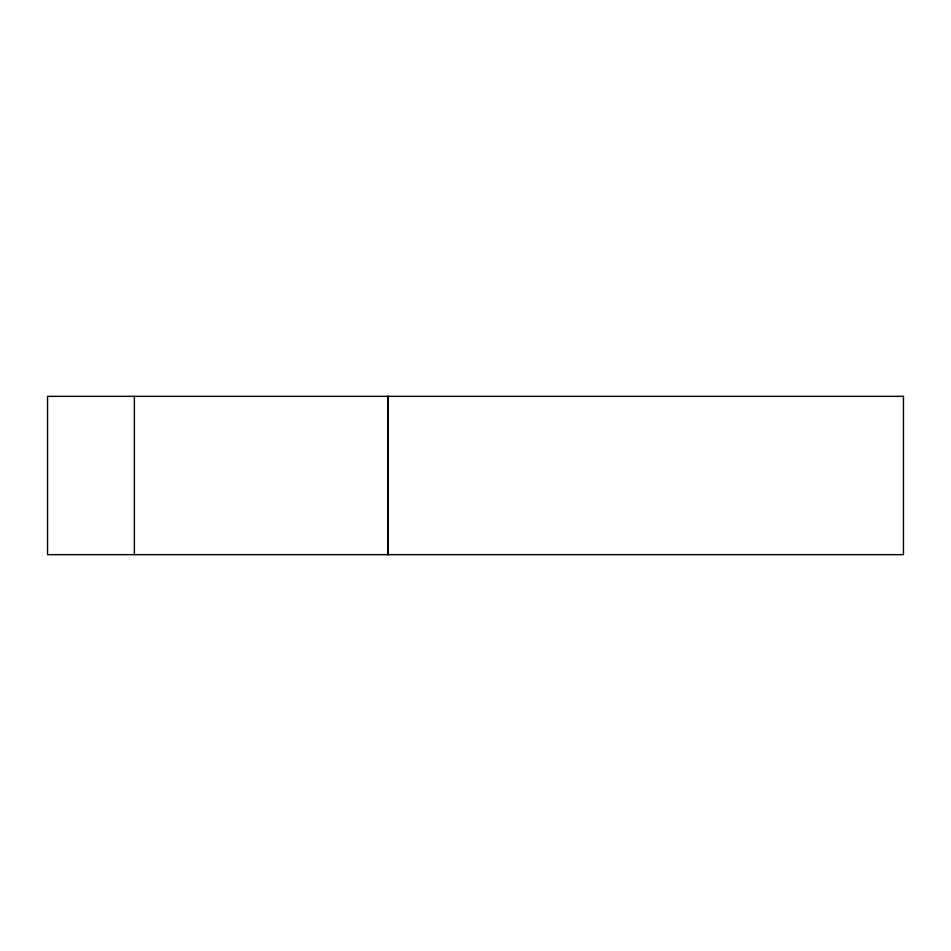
<?xml version="1.0" encoding="UTF-8"?>
<svg xmlns="http://www.w3.org/2000/svg" width="951" height="951" viewBox="0 0 951 951"><rect width="100%" height="100%" fill="white"/><g stroke="black" fill="none" stroke-linecap="round" stroke-linejoin="round"><path stroke-width="1.43" d="M388.067 396.341L388.067 554.659M388.056 396.341L388.056 554.659M134.376 396.341L134.376 554.659M903.45 396.341L47.55 396.341L47.55 554.659L903.45 554.659L903.45 396.341"/></g></svg>
